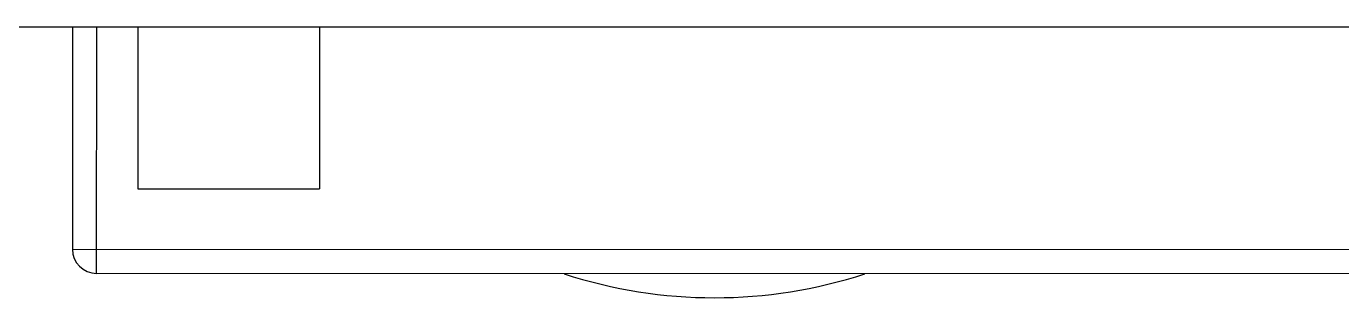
# Model space of a CAD drawing. Header units: inches. Extents: x -29 to 164, y -51 to 83.
# Drawn here: x 141.03 to 146.46, y -8.84 to -7.72 of the extents above; entities that cross this region are included whole.
import ezdxf

# ---------------------------------------------------------------- set-up
doc = ezdxf.new("R2010")
doc.units = ezdxf.units.IN
doc.header["$LTSCALE"] = 1.21
doc.header["$MEASUREMENT"] = 0
doc.layers.get('0').update_dxf_attribs({"linetype": 'CONTINUOUS'})

msp = doc.modelspace()

# ---------------------------------------------------------------- linework, layer by layer
at = {"color": 7, "linetype": 'Continuous'}
for p, q in [((132.6042, -7.7209), (161.5042, -7.7269)), ((141.2228, -7.7227), (141.2226, -8.6427)), ((141.3226, -8.7427), (141.3228, -7.7227)), ((141.4928, -7.7227), (141.4926, -8.3927)), ((142.2428, -7.7229), (142.2426, -8.3929)), ((141.4926, -8.3927), (142.2426, -8.3929)), ((141.2226, -8.6427), (146.8126, -8.6439)), ((157.1626, -8.746), (141.3226, -8.7427))]:
    msp.add_line(p, q, dxfattribs=at)
for centre, radius, start, end in [((141.3226, -8.6427), 0.1, 179.988, 269.988), ((143.873, -6.8432), 2, 251.9103, 288.0657)]:
    msp.add_arc(centre, radius, start, end, dxfattribs=at)

doc.saveas('drawing.dxf')
